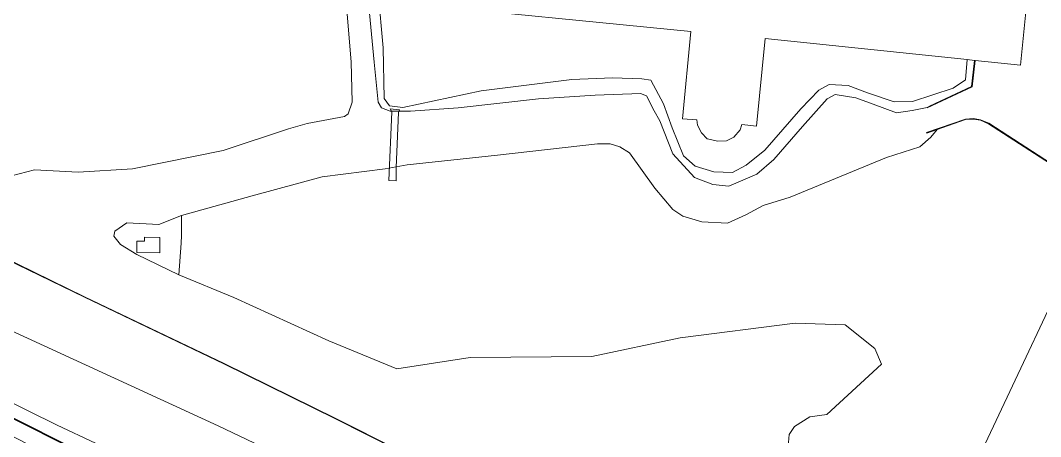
# Model space of a CAD drawing. Header units: metres. Extents: x 112942 to 118371, y 496117 to 499046.
# Drawn here: x 114671.7 to 114863.6, y 497929.7 to 498008 of the extents above; entities that cross this region are included whole.
import ezdxf

# ---------------------------------------------------------------- set-up
doc = ezdxf.new("R2010")
doc.units = ezdxf.units.M
doc.layers.add('B-WE-OG-TOPOKAART-G', color=253, linetype='Continuous', lineweight=18)
doc.layers.add('N-WE-KL-DATA_GLASVEZEL-G', color=90, linetype='KL-GLASVEZEL-N', lineweight=35)
doc.linetypes.add('KL-GLASVEZEL-N', pattern='A,4,-1,[101,NLCS.SHX,S=0.5,R=0,X=0,Y=0],-1,4,-1,["G",Standard,S=1,R=0,X=-0.25,Y=-0.5],-1.5', length=12.5)

msp = doc.modelspace()

# ---------------------------------------------------------------- linework, layer by layer
at = {"layer": 'B-WE-OG-TOPOKAART-G', "elevation": -0.847}
for points in [[(114695.029, 497967.185), (114697.891, 497967.146), (114697.852, 497964.267), (114693.55, 497964.326), (114693.578, 497966.444), (114695.018, 497966.425), (114695.029, 497967.185)], [(114695.029, 497967.185), (114695.018, 497966.425), (114693.578, 497966.444), (114693.55, 497964.326), (114697.852, 497964.267), (114697.891, 497967.146), (114695.029, 497967.185)]]:
    msp.add_lwpolyline(points, close=True, dxfattribs=at)
at = {"layer": 'B-WE-OG-TOPOKAART-G'}
for points in [[(114661.561, 498008.166, -1.118), (114673.185, 498010.711, -1.127), (114689.465, 498015.005, -1.089), (114705.263, 498018.469, -1.057), (114725.893, 498022.742, -1.013), (114726.905, 498024.27, -1.022), (114731.974, 498024.305, -0.876), (114732.761, 498013.726, -0.836), (114733.892, 498000.196, -0.853), (114734.051, 497992.595, -0.798), (114733.32, 497990.395, -0.804), (114732.642, 497989.931, -0.804), (114725.608, 497988.589, -0.844), (114722.102, 497987.594, -0.897), (114709.793, 497983.529, -0.897), (114692.733, 497980.075, -0.903), (114682.512, 497979.465, -0.821), (114674.309, 497979.894, -0.769), (114669.999, 497978.746, -0.809)], [(114737.059, 498012.059, -1.095), (114738.221, 498000.157, -1.095), (114738.937, 497992.583, -1.095), (114739.592, 497991.545, -1.095), (114741.193, 497990.887, -1.095), (114745.06, 497990.886, -1.095), (114753.994, 497991.541, -1.095), (114769.12, 497993.207, -1.095), (114779.773, 497993.902, -1.095), (114788.39, 497994.208, -1.095), (114788.622, 497994.118, -1.095), (114789.412, 497993.814, -1.095), (114790.902, 497990.999, -1.095), (114791.923, 497989.069, -1.095), (114794.376, 497982.87, -1.095), (114798.487, 497978.434, -1.095), (114801.911, 497977.119, -1.095), (114804.904, 497976.78, -1.095), (114810.159, 497979.044, -1.095), (114813.393, 497981.789, -1.095), (114818.775, 497988.047, -1.095), (114823.409, 497993.204, -1.095), (114824.904, 497994.041, -1.095), (114828.798, 497993.393, -1.095), (114832.098, 497992.219, -1.095), (114836.468, 497990.607, -1.095), (114839.415, 497991.04, -1.095), (114842.201, 497991.619, -1.095), (114842.243, 497991.529, -1.095), (114850.668, 497995.505, -1.095), (114851.242, 498000.467, -1.095), (114859.793, 497999.578, -1.095), (114862.149, 498023.489, -1.095)], [(114862.149, 498023.489, -1.095), (114859.793, 497999.578, -1.095), (114851.242, 498000.467, -1.095), (114851.16, 498000.476, -0.643), (114849.757, 498000.622, -0.443), (114811.732, 498004.578, -0.262), (114810.122, 497988.109, -0.262), (114807.377, 497988.418, -0.262), (114807.041, 497987.426, -0.262), (114805.841, 497986.045, -0.262), (114804.454, 497985.344, -0.262), (114802.83, 497985.244, -0.262), (114800.857, 497985.732, -0.262), (114799.769, 497986.811, -0.262), (114799.015, 497988.278, -0.262), (114798.91, 497989.283, -0.262), (114796.215, 497989.492, -0.262), (114797.785, 498005.897, -0.262), (114743.025, 498011.277, -0.262)], [(114669.999, 497978.746, -0.809), (114674.309, 497979.894, -0.769), (114682.512, 497979.465, -0.821), (114692.733, 497980.075, -0.903), (114709.793, 497983.529, -0.897), (114722.102, 497987.594, -0.897), (114725.608, 497988.589, -0.844), (114732.642, 497989.931, -0.804), (114733.32, 497990.395, -0.804), (114734.051, 497992.595, -0.798), (114733.892, 498000.196, -0.853), (114732.761, 498013.726, -0.836)], [(114738.966, 498013.283, -0.353), (114739.916, 498002.821, -0.543), (114740.092, 497993.307, -0.613), (114741.105, 497991.888, -0.63), (114743.606, 497991.616, -0.65), (114758.318, 497994.755, -0.637), (114775.363, 497996.852, -0.53), (114783.041, 497997.188, -0.393), (114788.527, 497997.005, -0.303), (114790.257, 497996.767, -0.27), (114792.634, 497992.283, -0.23), (114794.263, 497987.793, -0.287), (114796.389, 497982.529, -0.29), (114798.582, 497980.577, -0.367), (114802.075, 497979.485, -0.407), (114805.617, 497979.341, -0.407), (114808.207, 497980.738, -0.367), (114811.705, 497983.574, -0.333), (114818.487, 497991.373, -0.293), (114821.871, 497994.847, -0.25), (114823.801, 497995.906, -0.247), (114827.364, 497995.73, -0.293), (114831.014, 497994.355, -0.29), (114836.012, 497992.679, -0.31), (114839.503, 497992.732, -0.36), (114847.133, 497995.223, -0.347), (114849.442, 497996.79, -0.353), (114849.757, 498000.622, -0.443), (114851.16, 498000.476, -0.643), (114850.576, 497995.571, -0.664), (114842.678, 497991.844, -0.716), (114842.201, 497991.619, -1.095), (114839.415, 497991.04, -1.095), (114836.468, 497990.607, -1.095), (114832.098, 497992.219, -1.095), (114828.798, 497993.393, -1.095), (114824.904, 497994.041, -1.095), (114823.409, 497993.204, -1.095), (114818.775, 497988.047, -1.095), (114813.393, 497981.789, -1.095), (114810.159, 497979.044, -1.095), (114804.904, 497976.78, -1.095), (114801.911, 497977.119, -1.095), (114798.487, 497978.434, -1.095), (114794.376, 497982.87, -1.095), (114791.923, 497989.069, -1.095), (114790.902, 497990.999, -1.095), (114789.412, 497993.814, -1.095), (114788.622, 497994.118, -1.095), (114788.39, 497994.208, -1.095), (114779.773, 497993.902, -1.095), (114769.12, 497993.207, -1.095), (114753.994, 497991.541, -1.095), (114745.06, 497990.886, -1.095), (114741.193, 497990.887, -1.095), (114739.592, 497991.545, -1.095), (114738.937, 497992.583, -1.095), (114738.221, 498000.157, -1.095), (114737.059, 498012.059, -1.095)], [(114743.025, 498011.277, -0.262), (114797.785, 498005.897, -0.262), (114796.215, 497989.492, -0.262), (114798.91, 497989.283, -0.262), (114799.015, 497988.278, -0.262), (114799.769, 497986.811, -0.262), (114800.857, 497985.732, -0.262), (114802.83, 497985.244, -0.262), (114804.454, 497985.344, -0.262), (114805.841, 497986.045, -0.262), (114807.041, 497987.426, -0.262), (114807.377, 497988.418, -0.262), (114810.122, 497988.109, -0.262), (114811.732, 498004.578, -0.262), (114849.757, 498000.622, -0.443), (114849.442, 497996.79, -0.353), (114847.133, 497995.223, -0.347), (114839.503, 497992.732, -0.36), (114836.012, 497992.679, -0.31), (114831.014, 497994.355, -0.29), (114827.364, 497995.73, -0.293), (114823.801, 497995.906, -0.247), (114821.871, 497994.847, -0.25), (114818.487, 497991.373, -0.293), (114811.705, 497983.574, -0.333), (114808.207, 497980.738, -0.367), (114805.617, 497979.341, -0.407), (114802.075, 497979.485, -0.407), (114798.582, 497980.577, -0.367), (114796.389, 497982.529, -0.29), (114794.263, 497987.793, -0.287), (114792.634, 497992.283, -0.23), (114790.257, 497996.767, -0.27), (114788.527, 497997.005, -0.303), (114783.041, 497997.188, -0.393), (114775.363, 497996.852, -0.53), (114758.318, 497994.755, -0.637), (114743.606, 497991.616, -0.65), (114741.105, 497991.888, -0.63), (114740.092, 497993.307, -0.613), (114739.916, 498002.821, -0.543), (114738.966, 498013.283, -0.353)], [(114842.201, 497991.619, -1.095), (114842.678, 497991.844, -0.716), (114850.576, 497995.571, -0.664), (114851.16, 498000.476, -0.643), (114851.242, 498000.467, -1.095), (114850.668, 497995.505, -1.095), (114842.243, 497991.529, -1.095), (114842.201, 497991.619, -1.095)], [(114741.195, 497991.352, -0.773), (114742.975, 497991.178, -0.763), (114742.787, 497990.683, -0.743), (114742.327, 497980.314, -0.693), (114742.324, 497977.786, -0.873), (114740.985, 497977.858, -0.893), (114741.535, 497990.809, -0.707), (114741.195, 497991.352, -0.773)], [(114871.353, 497977.315, -1.095), (114853.825, 497988.632, -1.095), (114852.288, 497989.29, -1.095), (114850.956, 497989.512, -1.095), (114849.427, 497989.437, -1.095), (114842.125, 497986.878, -1.095), (114842.158, 497986.784, -1.095), (114844.093, 497987.462, -0.719), (114842.899, 497985.999, -0.716), (114840.862, 497984.175, -0.588), (114834.574, 497982.175, -0.69), (114816.451, 497974.706, -0.929), (114811.4, 497973.17, -0.964), (114808.138, 497971.425, -0.949), (114804.672, 497969.86, -0.961), (114799.849, 497970.057, -1.005), (114796.272, 497971.145, -0.984), (114794.408, 497972.424, -0.938), (114790.997, 497976.431, -0.865), (114786.23, 497983.063, -0.865), (114784.405, 497984.233, -0.859), (114782.588, 497984.792, -0.859), (114780.184, 497984.758, -0.859), (114761.414, 497982.605, -0.885), (114744.42, 497980.804, -0.894), (114740.287, 497980.074, -0.876), (114728.406, 497978.536, -0.943), (114715.273, 497975.009, -0.92), (114701.98, 497971.25, -0.94), (114697.725, 497969.568, -0.906), (114691.691, 497969.916, -0.862), (114689.434, 497968.358, -0.862), (114689.24, 497967.415, -0.862), (114690.47, 497965.816, -0.836), (114693.543, 497963.933, -0.772), (114701.462, 497960.131, -0.772), (114711.778, 497955.877, -0.906), (114729.656, 497947.716, -0.879), (114742.478, 497942.421, -0.844), (114756.239, 497944.568, -0.975), (114779.172, 497944.771, -1.025), (114795.771, 497948.241, -1.022), (114817.378, 497950.988, -0.97), (114826.831, 497950.709, -0.952), (114832.369, 497946.279, -0.952), (114833.668, 497943.305, -0.952), (114823.328, 497933.863, -0.952), (114820.175, 497933.397, -0.952), (114817.261, 497931.596, -0.952), (114816.249, 497930.043, -0.952), (114815.685, 497923.325, -0.952)], [(114834.574, 497982.175, -0.69), (114840.862, 497984.175, -0.588), (114842.899, 497985.999, -0.716), (114844.093, 497987.462, -0.719), (114849.446, 497989.337, -0.719), (114850.95, 497989.412, -0.719), (114852.26, 497989.193, -0.719), (114853.778, 497988.544, -0.763), (114871.29, 497977.237, -0.763)], [(114844.093, 497987.462, -0.719), (114842.158, 497986.784, -1.095), (114842.125, 497986.878, -1.095), (114849.427, 497989.437, -1.095), (114850.956, 497989.512, -1.095), (114852.288, 497989.29, -1.095), (114853.825, 497988.632, -1.095), (114871.353, 497977.315, -1.095), (114873.282, 497975.33, -1.095), (114874.32, 497973.068, -1.058), (114874.229, 497973.026, -0.814), (114873.202, 497975.269, -0.763), (114871.29, 497977.237, -0.763), (114853.778, 497988.544, -0.763), (114852.26, 497989.193, -0.719), (114850.95, 497989.412, -0.719), (114849.446, 497989.337, -0.719), (114844.093, 497987.462, -0.719)], [(114815.685, 497923.325, -0.952), (114816.249, 497930.043, -0.952), (114817.261, 497931.596, -0.952), (114820.175, 497933.397, -0.952), (114823.328, 497933.863, -0.952), (114833.668, 497943.305, -0.952), (114832.369, 497946.279, -0.952), (114826.831, 497950.709, -0.952), (114817.378, 497950.988, -0.97), (114795.771, 497948.241, -1.022), (114779.172, 497944.771, -1.025), (114756.239, 497944.568, -0.975), (114742.478, 497942.421, -0.844), (114729.656, 497947.716, -0.879), (114711.778, 497955.877, -0.906), (114701.462, 497960.131, -0.772), (114701.872, 497966.094, -0.844), (114701.946, 497967.54, -0.844), (114701.98, 497971.25, -0.94), (114715.273, 497975.009, -0.92), (114728.406, 497978.536, -0.943), (114740.287, 497980.074, -0.876), (114744.42, 497980.804, -0.894), (114761.414, 497982.605, -0.885), (114780.184, 497984.758, -0.859), (114782.588, 497984.792, -0.859), (114784.405, 497984.233, -0.859), (114786.23, 497983.063, -0.865), (114790.997, 497976.431, -0.865), (114794.408, 497972.424, -0.938), (114796.272, 497971.145, -0.984), (114799.849, 497970.057, -1.005), (114804.672, 497969.86, -0.961), (114808.138, 497971.425, -0.949), (114811.4, 497973.17, -0.964), (114816.451, 497974.706, -0.929), (114834.574, 497982.175, -0.69)], [(114827.355, 497873.84, -0.043), (114821.837, 497862.181, 6.2), (114801.009, 497871.928, 6.193), (114775.184, 497884.922, 6.237), (114762.954, 497890.797, 6.187), (114741.246, 497901.754, 6.19), (114719.214, 497912.698, 6.21), (114700.202, 497921.675, 6.193), (114678.574, 497931.824, 6.177), (114662.136, 497939.942, 6.23), (114643.914, 497948.666, 6.217), (114623.428, 497959.035, 6.177), (114609.774, 497966.235, 6.163), (114615.557, 497977.611, 0.233), (114656.575, 497955.737, 0.351), (114708.855, 497931.728, 0.153), (114743.949, 497914.955, -0.017), (114783.548, 497895.28, -0.273), (114810.389, 497881.614, -0.067), (114827.355, 497873.84, -0.043)], [(114850.591, 497922.844, -0.802), (114874.229, 497973.026, -0.814), (114874.664, 497972.088, -0.82), (114875.04, 497968.127, -0.83), (114873.015, 497959.791, -0.83), (114869.787, 497955.724, -0.83), (114868.683, 497955.733, -0.831), (114868.318, 497952.709, -0.891), (114869.077, 497948.793, -0.92), (114871.682, 497943.374, -0.954), (114870.789, 497940.326, -0.831), (114868.695, 497932.15, -0.813), (114866.531, 497926.852, -0.813), (114856.508, 497924.184, -0.813), (114850.591, 497922.844, -0.802)], [(114874.229, 497973.026, -0.814), (114850.591, 497922.844, -0.802)], [(114701.98, 497971.25, -0.94), (114701.946, 497967.54, -0.844), (114701.872, 497966.094, -0.844), (114701.462, 497960.131, -0.772), (114693.543, 497963.933, -0.772), (114690.47, 497965.816, -0.836), (114689.24, 497967.415, -0.862), (114689.434, 497968.358, -0.862), (114691.691, 497969.916, -0.862), (114697.725, 497969.568, -0.906), (114701.98, 497971.25, -0.94)], [(114664.661, 497965.155, -0.903), (114683.692, 497955.908, -0.887), (114709.909, 497943.363, -0.84), (114730.958, 497933.006, -0.823), (114754.247, 497921.249, -0.85), (114774.877, 497911.296, -0.837), (114788.053, 497904.771, -0.9), (114799.457, 497899.152, -0.877), (114804.121, 497897.61, -0.88), (114807.215, 497896.665, -0.89), (114822.229, 497899.711, -0.877), (114835.497, 497902.592, -0.893), (114841.676, 497903.954, -0.879)], [(114835.476, 497902.69, -1.095), (114841.654, 497904.052, -1.058), (114841.676, 497903.954, -0.879), (114835.497, 497902.592, -0.893), (114822.229, 497899.711, -0.877), (114807.215, 497896.665, -0.89), (114804.121, 497897.61, -0.88), (114799.457, 497899.152, -0.877), (114788.053, 497904.771, -0.9), (114774.877, 497911.296, -0.837), (114754.247, 497921.249, -0.85), (114730.958, 497933.006, -0.823), (114709.909, 497943.363, -0.84), (114683.692, 497955.908, -0.887), (114664.661, 497965.155, -0.903)], [(114664.705, 497965.245, -1.095), (114683.735, 497955.998, -1.095), (114709.953, 497943.453, -1.095), (114731.003, 497933.096, -1.095), (114754.291, 497921.339, -1.095), (114774.921, 497911.386, -1.095), (114788.097, 497904.861, -1.095), (114799.495, 497899.245, -1.095), (114804.151, 497897.705, -1.095), (114807.22, 497896.768, -1.095), (114822.208, 497899.809, -1.095), (114835.476, 497902.69, -1.095)], [(114754.291, 497921.339, -1.095), (114731.003, 497933.096, -1.095), (114709.953, 497943.453, -1.095), (114683.735, 497955.998, -1.095), (114664.705, 497965.245, -1.095)], [(114841.676, 497903.954, -0.879), (114827.355, 497873.84, -0.043), (114810.389, 497881.614, -0.067), (114783.548, 497895.28, -0.273), (114743.949, 497914.955, -0.017), (114708.855, 497931.728, 0.153), (114656.575, 497955.737, 0.351)], [(114662.136, 497939.942, 6.23), (114678.574, 497931.824, 6.177), (114700.202, 497921.675, 6.193), (114719.214, 497912.698, 6.21), (114741.246, 497901.754, 6.19), (114762.954, 497890.797, 6.187), (114775.184, 497884.922, 6.237), (114801.009, 497871.928, 6.193), (114821.837, 497862.181, 6.2), (114818.738, 497855.635, 6.615), (114804.549, 497862.415, 6.609), (114779.771, 497874.491, 6.612), (114756.686, 497885.821, 6.651), (114737.746, 497895.241, 6.645), (114721.266, 497903.579, 6.633), (114697.859, 497915.484, 6.651), (114679.846, 497924.722, 6.651), (114657.631, 497936.246, 6.633)]]:
    msp.add_polyline3d(points, dxfattribs=at)
at = {"layer": 'N-WE-KL-DATA_GLASVEZEL-G', "flags": 128}
msp.add_lwpolyline([(113099.712, 499014.37), (113099.44, 499003.59), (113099.499, 498999.792), (113099.804, 498996.137), (113099.53, 498968.354), (113099.566, 498951.056), (113099.476, 498942.658), (113099.726, 498939.408), (113100.155, 498937.952), (113101.157, 498935.413), (113102.32, 498932.796), (113103.399, 498931.465), (113105.433, 498929.886), (113106.674, 498929.14), (113108.587, 498928.742), (113115.604, 498928.288), (113129.599, 498927.262), (113152.277, 498925.63), (113152.278, 498925.63), (113175.725, 498923.657), (113198.974, 498921.279), (113220.698, 498917.529), (113241.314, 498911.718), (113259.89, 498904.498), (113281.526, 498893.155), (113301.308, 498879.664), (113319.784, 498863.537), (113333.555, 498848.523), (113341.231, 498838.155), (113343.813, 498834.565), (113349.506, 498825.765), (113354.73, 498816.673), (113359.468, 498807.319), (113363.708, 498797.729), (113367.618, 498787.457), (113368.69, 498784.539), (113369.84, 498781.239), (113370.932, 498777.919), (113371.966, 498774.58), (113372.942, 498771.223), (113373.858, 498767.849), (113374.715, 498764.461), (113375.512, 498761.057), (113376.249, 498757.641), (113376.904, 498754.201), (113377.495, 498750.762), (113378.051, 498747.312), (113378.547, 498743.858), (113378.751, 498742.291), (113379.096, 498739.399), (113379.409, 498736.448), (113379.688, 498733.512), (113379.978, 498730.104), (113380.237, 498726.718), (113380.477, 498723.355), (113380.731, 498719.632), (113381.013, 498716.6), (113381.313, 498713.488), (113381.645, 498710.241), (113382.004, 498707.026), (113382.398, 498703.847), (113382.864, 498700.521), (113383.288, 498697.357), (113383.734, 498694.396), (113384.26, 498691.285), (113384.844, 498688.186), (113385.484, 498685.098), (113386.182, 498682.023), (113386.937, 498678.961), (113387.748, 498675.913), (113388.615, 498672.881), (113389.539, 498669.866), (113390.518, 498666.868), (113391.552, 498663.889), (113392.642, 498660.93), (113393.786, 498657.991), (113394.984, 498655.073), (113396.236, 498652.179), (113397.542, 498649.308), (113398.9, 498646.462), (113400.311, 498643.642), (113401.774, 498640.848), (113403.288, 498638.082), (113404.854, 498635.344), (113406.469, 498632.635), (113408.135, 498629.958), (113409.85, 498627.311), (113411.614, 498624.697), (113413.425, 498622.115), (113415.285, 498619.568), (113417.191, 498617.056), (113419.143, 498614.579), (113421.141, 498612.139), (113423.183, 498609.736), (113425.27, 498607.372), (113427.401, 498605.046), (113429.574, 498602.761), (113431.788, 498600.516), (113434.044, 498598.312), (113436.344, 498596.148), (113437.799, 498594.819), (113441.055, 498591.955), (113443.465, 498589.927), (113445.915, 498587.941), (113448.402, 498586.001), (113450.924, 498584.108), (113453.48, 498582.262), (113456.07, 498580.463), (113458.734, 498578.718), (113461.177, 498577.178), (113463.659, 498575.644), (113466.184, 498574.143), (113469.543, 498572.148), (113472.314, 498570.568), (113475.129, 498569.013), (113477.98, 498567.48), (113480.865, 498565.962), (113483.778, 498564.454), (113489.504, 498561.531), (113492.64, 498560.008), (113501.635, 498555.639), (113510.63, 498551.27), (113519.626, 498546.901), (113528.621, 498542.532), (113537.616, 498538.163), (113546.611, 498533.794), (113555.593, 498529.431), (113560.418, 498527.154), (113579.63, 498518.055), (113601.833, 498507.934), (113627.27, 498496.378), (113627.896, 498496.699), (113651.209, 498486.151), (113674.376, 498475.686), (113700.62, 498463.505), (113723.402, 498452.851), (113747.607, 498441.92), (113826.936, 498407.232), (113831.96, 498404.555), (113856.291, 498390.206), (113876.281, 498378.09), (113881.116, 498375.349), (113901.444, 498365.312), (113923.487, 498354.345), (113947.094, 498342.456), (113969.922, 498330.857), (113998.595, 498316.097), (114017.505, 498306.229), (114042.278, 498293.06), (114066.728, 498280.02), (114090.418, 498267.163), (114113.179, 498254.611), (114113.179, 498254.611), (114136.142, 498241.86), (114161.935, 498227.268), (114186.026, 498213.509), (114206.354, 498201.808), (114231.746, 498186.946), (114255.923, 498172.65), (114282.573, 498156.533), (114306.156, 498142.09), (114330.404, 498127.051), (114353.649, 498112.661), (114377.173, 498098.282), (114400.39, 498084.264), (114400.39, 498084.264), (114400.39, 498084.264), (114424.381, 498069.86), (114447.304, 498056.342), (114471.846, 498042.035), (114494.618, 498028.886), (114509.723, 498020.344), (114519.828, 498014.63), (114532.295, 498007.637), (114547.431, 497999.207), (114554.569, 497995.219), (114561.698, 497991.236), (114576.34, 497983.145), (114594.008, 497973.536), (114612.78, 497963.411), (114629.357, 497954.521), (114637.087, 497950.389), (114659.016, 497938.907), (114663.476, 497936.6), (114670.112, 497933.227), (114681.314, 497927.562), (114688.002, 497924.245), (114688.002, 497924.245), (114699.381, 497918.468), (114713.724, 497911.12), (114722.775, 497906.57), (114739.305, 497898.205), (114758.236, 497888.959), (114781.307, 497877.636), (114789.929, 497873.442), (114806.071, 497865.567), (114820.247, 497858.793), (114832.07, 497853.143), (114839.35, 497849.661), (114859.114, 497839.161), (114859.834, 497838.808), (114861.029, 497838.223), (114918.608, 497811.949), (114920.617, 497810.991), (114927.641, 497808.928), (114945.501, 497801.09), (114955.15, 497796.805), (114965.848, 497790.973), (114978.069, 497784.16), (114993.439, 497777.439), (115009.534, 497770.42), (115024.846, 497763.803), (115042.759, 497756.185), (115061.558, 497748.294), (115077.255, 497741.973), (115077.779, 497741.733), (115092.907, 497735.4), (115110.354, 497728.204), (115119.312, 497724.566), (115128.235, 497737.264), (115131.2, 497735.069), (115137.069, 497730.88), (115143.723, 497726.432), (115148.029, 497723.754), (115152.972, 497720.979), (115157.087, 497718.73), (115164.692, 497714.92), (115172.898, 497710.903), (115184.421, 497705.42), (115193.888, 497701.085), (115205.145, 497695.936), (115213.536, 497692.157), (115219.93, 497689.177), (115224.911, 497687.06), (115232.819, 497683.83), (115236.05, 497682.537), (115239.06, 497681.366), (115251.825, 497676.544), (115276.956, 497667.151), (115291.756, 497661.561), (115301.108, 497658.029), (115320.058, 497650.863), (115338.866, 497643.693), (115343.986, 497641.686), (115350.871, 497638.768), (115360.275, 497634.799), (115365.004, 497632.73), (115366.013, 497632.289), (115368.097, 497631.377), (115378.556, 497626.904), (115381.75, 497621.432), (115390.867, 497617.898), (115409.483, 497610.935), (115429.461, 497603.463), (115472.724, 497587.274), (115509.337, 497573.467), (115554.049, 497556.742), (115598.687, 497540.018), (115647.817, 497521.572), (115674.818, 497511.419), (115678.607, 497521.062), (115684.944, 497518.686), (115735.335, 497499.843), (115749.331, 497494.619), (115760.346, 497490.443), (115766.452, 497487.922), (115783.719, 497479.9), (115812.497, 497466.388), (115840.452, 497453.266), (115858.018, 497445.157), (115866.741, 497441.75), (115868.95, 497447.502), (115869.315, 497448.433, -0.1086482), (116037.119, 497385.881), (116033.732, 497377.249), (116036.858, 497376.155), (116055.709, 497369.801), (116070.22, 497365.032), (116083.866, 497360.782), (116098.486, 497356.612), (116108.822, 497353.737), (116119.993, 497350.693), (116139.214, 497345.83), (116156.574, 497341.763), (116175.357, 497337.731), (116192.155, 497334.492), (116209.518, 497331.394), (116229.215, 497328.132), (116252.122, 497324.636), (116273.129, 497321.579), (116294.892, 497318.468), (116318.004, 497315.13), (116350.283, 497310.51), (116375.702, 497308.929), (116382.507, 497308.552), (116391.295, 497307.551), (116394.42, 497307.113), (116414.484, 497304.356), (116428.189, 497302.486), (116446.786, 497300.064), (116447.908, 497300.203), (116465.238, 497297.672), (116484.7, 497295.014), (116499.765, 497292.854), (116518.539, 497290.195), (116530.143, 497288.552), (116530.143, 497288.552), (116543.156, 497286.449), (116557.771, 497284.095), (116583.542, 497280.464), (116599.888, 497278.119), (116603.095, 497277.66), (116619.573, 497275.303), (116621.152, 497275.082), (116633.544, 497273.341), (116633.545, 497273.341), (116653.547, 497270.317), (116671.848, 497267.597), (116690.341, 497264.969), (116706.459, 497262.623), (116729, 497259.366), (116746.183, 497256.921), (116746.184, 497256.921), (116763.721, 497254.622), (116779.247, 497252.629), (116791.531, 497250.928), (116804.353, 497248.974), (116819.991, 497246.579), (116821.942, 497246.281), (116839.124, 497243.442), (116854.06, 497240.888), (116866.134, 497238.738), (116881.205, 497235.958), (116895.36, 497233.221), (116911.178, 497229.829), (116922.465, 497227.404), (116928.773, 497226.001), (116935.648, 497224.384), (116950.836, 497220.819), (116958.714, 497218.906), (116965.477, 497217.317), (116970.562, 497216.021), (116987.366, 497211.877), (117002.705, 497207.462), (117002.705, 497207.462), (117026.556, 497200.667), (117041.28, 497196.413), (117055.76, 497192.029), (117063.582, 497189.546), (117071.053, 497187.195), (117080.69, 497184.04), (117093.272, 497179.894), (117102.488, 497176.852), (117114.903, 497172.605), (117124.555, 497169.23), (117134.115, 497165.827), (117143.269, 497162.513), (117150.342, 497159.896), (117159.785, 497156.382), (117168.774, 497152.871), (117182.119, 497147.629), (117192.881, 497143.365), (117204.198, 497138.799), (117217.184, 497133.348), (117226.157, 497129.506), (117239.846, 497123.574), (117253.21, 497117.561), (117269.955, 497109.886), (117278.809, 497105.935), (117302.805, 497094.576), (117323.216, 497084.391), (117346.155, 497072.511), (117363.367, 497063.365), (117378.148, 497055.442), (117384.742, 497052.043), (117399.04, 497044.254), (117409.51, 497038.487), (117420.5, 497032.438), (117432.495, 497025.833), (117444.112, 497019.348), (117453.997, 497013.779), (117460.381, 497010.106), (117462.6, 497008.829), (117467.424, 497005.984), (117473.009, 497002.315), (117482.442, 496995.949), (117488.683, 496991.858), (117493.711, 496988.515), (117505.616, 496980.429), (117514.441, 496974.41), (117525.05, 496967.096), (117535.796, 496959.485), (117547.23, 496951.267), (117557.585, 496943.711), (117574.725, 496930.877), (117584.774, 496923.248), (117592.054, 496917.522), (117597.844, 496912.957), (117613.512, 496900.322), (117621.06, 496894.333), (117626.229, 496889.908), (117630.809, 496885.962), (117636.101, 496880.593), (117685.655, 496838.529), (117692.098, 496833.912), (117696.353, 496830.657), (117701.07, 496827.085), (117706.802, 496822.941), (117710.585, 496820.306), (117715.134, 496817.45), (117719.576, 496814.837), (117722.919, 496812.983), (117718.587, 496804.541), (117720.016, 496802.775), (117728.12, 496798.196), (117740.789, 496785.864), (117748.266, 496778.386), (117756.127, 496770.477), (117770.21, 496756.008), (117775.046, 496747.786), (117803.816, 496716.504), (117807.167, 496716.328), (117813.787, 496708.903), (117815.669, 496706.776), (117792.341, 496684.844), (117796.417, 496680.267), (117805.765, 496669.56), (117810.369, 496664.123), (117816.572, 496656.462), (117820.684, 496651.328), (117828.744, 496641.238), (117838.669, 496628.681), (117849.95, 496614.025), (117862.38, 496598.118, -0.4142136), (117862.164, 496596.364), (117861.342, 496595.721, 0.4038997), (117861.1, 496594.002), (117896.691, 496544.976), (117898.377, 496542.654), (117901.058, 496544.599), (117910.823, 496530.799), (117912.397, 496528.613), (117919.735, 496517.522), (117924.034, 496510.821), (117926.852, 496506.352), (117929.449, 496501.812), (117931.551, 496497.719), (117932.901, 496494.763), (117933.935, 496492.403), (117934.954, 496489.973), (117935.883, 496487.497), (117936.745, 496485.072), (117937.542, 496482.62), (117938.237, 496480.116), (117938.515, 496478.903), (117939.155, 496478.359), (117960.435, 496460.288), (117970.788, 496447.015), (117978.262, 496436.696), (117997.148, 496409), (118016.891, 496379.416), (118034.954, 496351.955), (118044.736, 496336.863), (118041.01, 496334.447), (118041.587, 496333.505), (118042.91, 496333.206), (118069.408, 496350.361), (118089.138, 496359.544), (118098.753, 496366.148), (118097.882, 496367.416), (118095.05, 496369.546), (118086.345, 496370.643)], format="xyb", dxfattribs=at)

doc.saveas('drawing.dxf')
